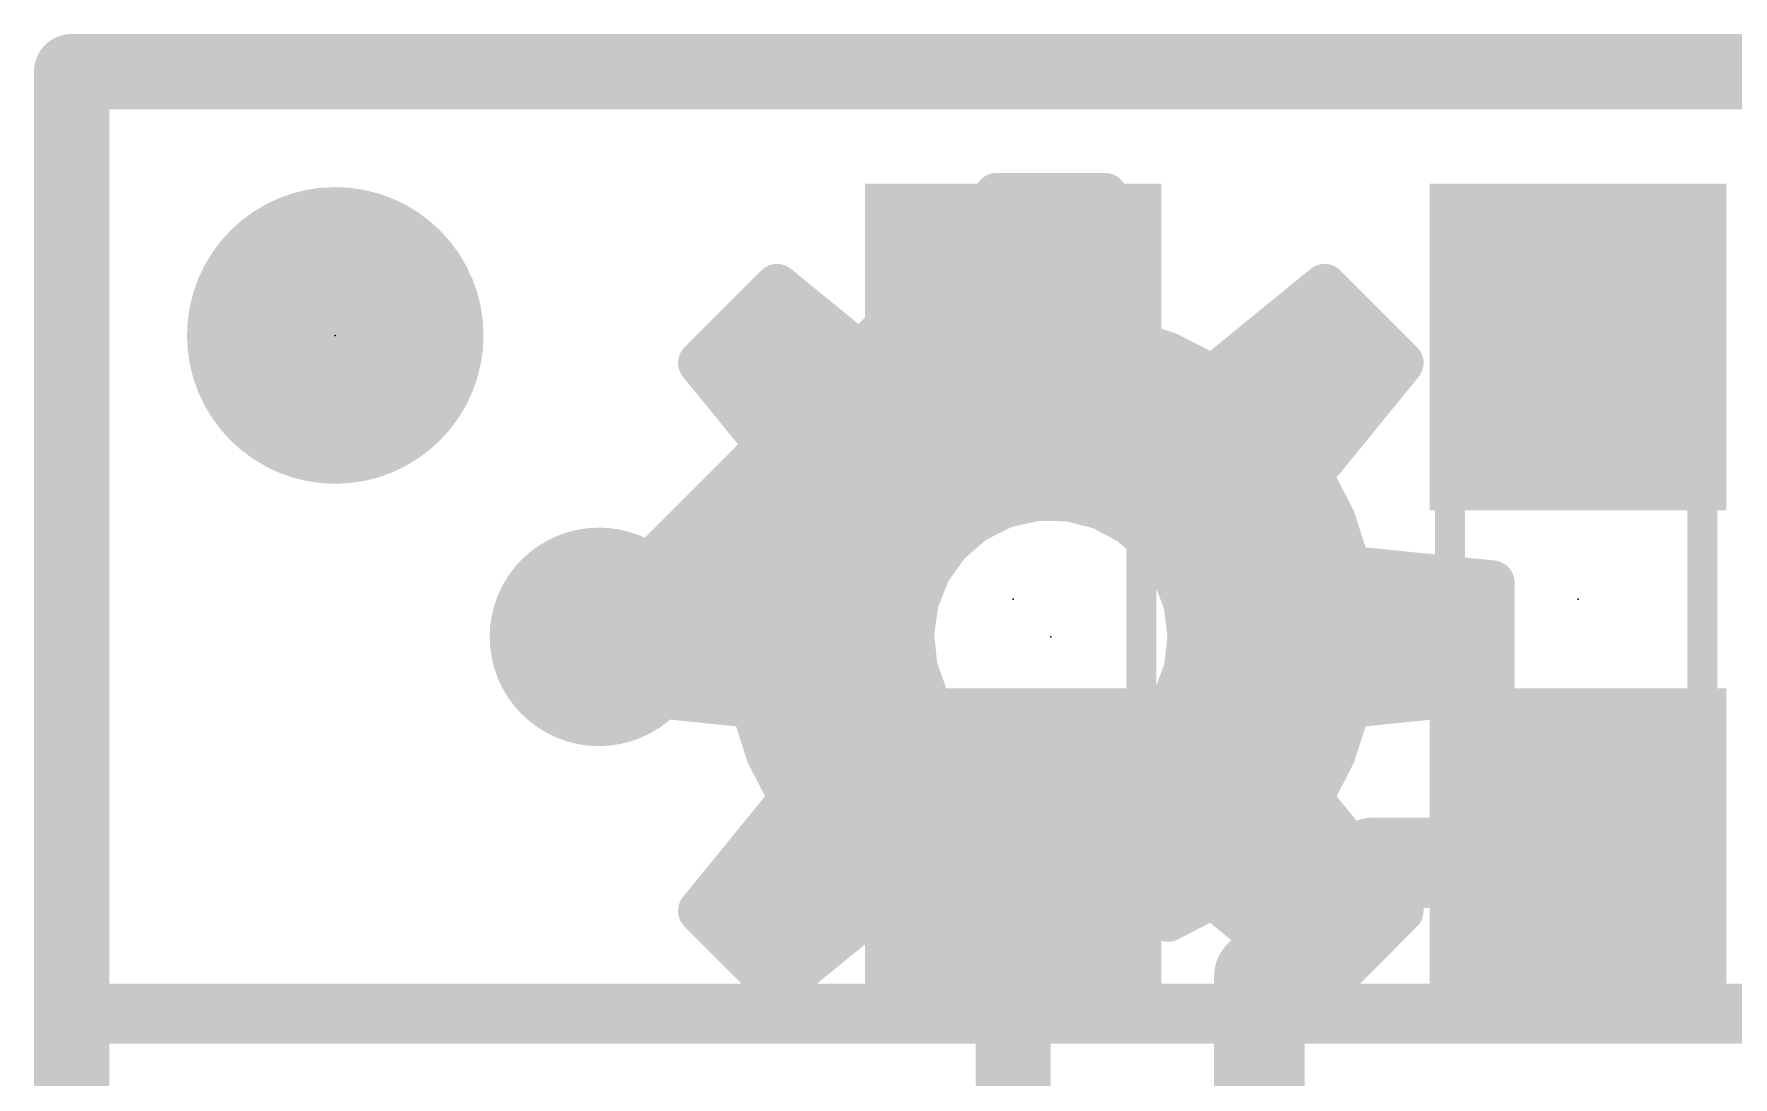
# Model space of a CAD drawing. Extents: x -29 to 78, y -18 to 17.
# Drawn here: x -0.13 to 5.6, y 13.12 to 16.64 of the extents above; entities that cross this region are included whole.
import ezdxf

# ---------------------------------------------------------------- set-up
doc = ezdxf.new("R2010")
doc.units = 0
for name, color, linetype in [('1', 12, 'CONTINUOUS'), ('16', 53, 'CONTINUOUS'), ('18', 110, 'CONTINUOUS'), ('20', 53, 'CONTINUOUS'), ('22', 40, 'CONTINUOUS'), ('23', 53, 'CONTINUOUS'), ('24', 53, 'CONTINUOUS'), ('51', 53, 'CONTINUOUS')]:
    doc.layers.add(name, color=color, linetype=linetype)

# ---------------------------------------------------------------- blocks, each defined once
blk = doc.blocks.new('RECT')
blk.add_solid([(-0.5, -0.5), (0.5, -0.5), (-0.5, 0.5), (0.5, 0.5)])
blk = doc.blocks.new('PIE')
at = {"const_width": 0.5}
blk.add_lwpolyline([(0, -0.25, 1), (0, 0.25, 1), (0, -0.25)], format="xyb", dxfattribs=at)
blk = doc.blocks.new('ROUNDV')
at = {"const_width": 0.5}
blk.add_lwpolyline([(0, -0.25, 1), (0, 0.25, 1), (0, -0.25)], format="xyb", dxfattribs=at)

msp = doc.modelspace()

# ---------------------------------------------------------------- linework, layer by layer
at = {"layer": '1'}
for points, const_width in [([(0, 16.51), (21.59, 16.51)], 0.254), ([(0, 0), (0, 16.51)], 0.254), ([(2.755, 15.582), (1.778, 14.605)], 0.254), ([(3.175, 15.582), (2.755, 15.582)], 0.254), ([(3.175, 10.414), (3.175, 13.882)], 0.254), ([(4.0052, 13.462), (4.3862, 13.843)], 0.3048), ([(4.3862, 13.843), (5.119, 13.843)], 0.3048), ([(5.119, 13.843), (5.08, 13.882)], 0.3048), ([(4.0052, 11.1182), (4.0052, 13.462)], 0.3048), ([(0, 13.335), (6.35, 13.335)], 0.2032), ([(0, 3.175), (0, 13.335)], 0.2032)]:
    msp.add_lwpolyline(points, dxfattribs=dict(at, const_width=const_width))
for points, const_width in [([(0, 16.5735, 1), (0, 16.4465)], 0.127), ([(0.0635, 16.51, 1), (-0.0635, 16.51)], 0.127), ([(2.755, 15.6455, 1), (2.755, 15.5185)], 0.127), ([(2.7999, 15.5371, 1), (2.7101, 15.6269)], 0.127), ([(3.175, 15.5185, 1), (3.175, 15.6455)], 0.127), ([(1.7331, 14.6499, 1), (1.8229, 14.5601)], 0.127), ([(3.2385, 13.882, 1), (3.1115, 13.882)], 0.127), ([(4.3862, 13.9192, 1), (4.3862, 13.7668)], 0.1524), ([(4.4401, 13.7891, 1), (4.3323, 13.8969)], 0.1524), ([(5.1339, 13.9359, 1), (5.0261, 13.8281)], 0.1524), ([(5.119, 13.7668, 1), (5.119, 13.9192)], 0.1524), ([(5.0651, 13.7891, 1), (5.1729, 13.8969)], 0.1524), ([(4.0814, 13.462, 1), (3.929, 13.462)], 0.1524), ([(3.9513, 13.5159, 1), (4.0591, 13.4081)], 0.1524), ([(0, 13.3858, 1), (0, 13.2842)], 0.1016), ([(0.0508, 13.335, 1), (-0.0508, 13.335)], 0.1016)]:
    msp.add_lwpolyline(points, format="xyb", dxfattribs=dict(at, const_width=const_width))
at = {"layer": '16'}
for points, const_width in [([(0, 16.51), (21.59, 16.51)], 0.254), ([(0, 0), (0, 16.51)], 0.254), ([(0, 13.335), (6.35, 13.335)], 0.2032), ([(0, 3.175), (0, 13.335)], 0.2032)]:
    msp.add_lwpolyline(points, dxfattribs=dict(at, const_width=const_width))
for points, const_width in [([(0, 16.5735, 1), (0, 16.4465)], 0.127), ([(0.0635, 16.51, 1), (-0.0635, 16.51)], 0.127), ([(0, 13.3858, 1), (0, 13.2842)], 0.1016), ([(0.0508, 13.335, 1), (-0.0508, 13.335)], 0.1016)]:
    msp.add_lwpolyline(points, format="xyb", dxfattribs=dict(at, const_width=const_width))
at = {"layer": '20', "const_width": 0.2032}
for points in [[(0, 0), (0, 16.51)], [(0, 16.51), (21.59, 16.51)]]:
    msp.add_lwpolyline(points, dxfattribs=at)
at = {"layer": '20', "const_width": 0.1016}
for points in [[(0.0508, 16.51, 1), (-0.0508, 16.51)], [(0, 16.5608, 1), (0, 16.4592)]]:
    msp.add_lwpolyline(points, format="xyb", dxfattribs=at)
at = {"layer": '22', "const_width": 0.15}
for points in [[(3.07, 15.6099), (3.1192, 16.0938)], [(3.1192, 16.0938), (3.4848, 16.0938)], [(3.4848, 16.0938), (3.534, 15.6099)], [(3.1147, 16.05), (3.4893, 16.05)], [(3.0995, 15.9), (3.5045, 15.9)], [(2.12, 15.5285), (2.3785, 15.787)], [(2.3415, 15.75), (2.4239, 15.75)], [(2.3785, 15.787), (2.7555, 15.4796)], [(3.0842, 15.75), (3.5198, 15.75)], [(3.8485, 15.4796), (4.2255, 15.787)], [(4.1801, 15.75), (4.2625, 15.75)], [(4.2255, 15.787), (4.484, 15.5285)], [(2.1915, 15.6), (2.6078, 15.6)], [(2.9073, 15.5578), (3.07, 15.6099)], [(3.0391, 15.6), (3.5649, 15.6)], [(3.534, 15.6099), (3.6967, 15.5578)], [(3.9962, 15.6), (4.4125, 15.6)], [(2.4274, 15.1515), (2.12, 15.5285)], [(2.7555, 15.4796), (2.9073, 15.5578)], [(3.6967, 15.5578), (3.8485, 15.4796)], [(4.484, 15.5285), (4.1766, 15.1515)], [(2.184, 15.45), (4.42, 15.45)], [(2.3063, 15.3), (4.2977, 15.3)], [(2.3492, 14.9997), (2.4274, 15.1515)], [(2.4266, 15.15), (4.1774, 15.15)], [(4.1766, 15.1515), (4.2548, 14.9997)], [(3.251, 15.0708), (3.1418, 15.0454)], [(3.3632, 15.0696), (3.251, 15.0708)], [(3.4719, 15.0418), (3.3632, 15.0696)], [(2.2971, 14.837), (2.3492, 14.9997)], [(2.3494, 15), (3.0523, 15)], [(3.0417, 14.9946), (2.9565, 14.9216)], [(3.1418, 15.0454), (3.0417, 14.9946)], [(3.5709, 14.9889), (3.4719, 15.0418)], [(3.5501, 15), (4.2546, 15)], [(4.2548, 14.9997), (4.3069, 14.837)], [(3.6544, 14.914), (3.5709, 14.9889)], [(2.9565, 14.9216), (2.8912, 14.8304)], [(3.7178, 14.8214), (3.6544, 14.914)], [(1.8132, 14.7878), (2.2971, 14.837)], [(2.3013, 14.85), (2.9052, 14.85)], [(2.8912, 14.8304), (2.8493, 14.7263)], [(3.6982, 14.85), (4.3027, 14.85)], [(4.3069, 14.837), (4.7908, 14.7878)], [(1.8132, 14.4222), (1.8132, 14.7878)], [(3.7573, 14.7164), (3.7178, 14.8214)], [(4.7908, 14.7878), (4.7908, 14.4222)], [(2.8493, 14.7263), (2.8335, 14.6152)], [(3.7708, 14.605), (3.7573, 14.7164)], [(1.8132, 14.7), (2.8456, 14.7)], [(3.7593, 14.7), (4.7908, 14.7)], [(2.8335, 14.6152), (2.8445, 14.5035)], [(3.7579, 14.4956), (3.7708, 14.605)], [(1.8132, 14.55), (2.8399, 14.55)], [(3.7643, 14.55), (4.7908, 14.55)], [(2.8445, 14.5035), (2.8817, 14.3977)], [(3.7197, 14.3922), (3.7579, 14.4956)], [(2.2971, 14.373), (1.8132, 14.4222)], [(4.7908, 14.4222), (4.3069, 14.373)], [(2.0315, 14.4), (2.8808, 14.4)], [(2.3492, 14.2103), (2.2971, 14.373)], [(2.8817, 14.3977), (2.943, 14.3037)], [(3.6585, 14.3005), (3.7197, 14.3922)], [(3.7226, 14.4), (4.5725, 14.4)], [(4.3069, 14.373), (4.2548, 14.2103)], [(2.3365, 14.25), (3.0002, 14.25)], [(2.943, 14.3037), (3.0248, 14.227)], [(3.5776, 14.2257), (3.6585, 14.3005)], [(3.6038, 14.25), (4.2675, 14.25)], [(2.4274, 14.0585), (2.3492, 14.2103)], [(3.0248, 14.227), (3.1226, 14.1719)], [(3.4814, 14.1719), (3.5776, 14.2257)], [(4.2548, 14.2103), (4.1766, 14.0585)], [(3.1226, 14.1719), (2.9073, 13.6522)], [(3.6967, 13.6522), (3.4814, 14.1719)], [(2.406, 14.1), (3.0928, 14.1)], [(3.5112, 14.1), (4.198, 14.1)], [(2.12, 13.6815), (2.4274, 14.0585)], [(4.1766, 14.0585), (4.484, 13.6815)], [(2.3389, 13.95), (3.0307, 13.95)], [(3.5733, 13.95), (4.2651, 13.95)], [(2.2166, 13.8), (2.9685, 13.8)], [(3.6355, 13.8), (4.3874, 13.8)], [(2.3785, 13.423), (2.12, 13.6815)], [(2.7555, 13.7304), (2.3785, 13.423)], [(2.9073, 13.6522), (2.7555, 13.7304)], [(3.8485, 13.7304), (3.6967, 13.6522)], [(4.2255, 13.423), (3.8485, 13.7304)], [(4.484, 13.6815), (4.2255, 13.423)], [(2.1515, 13.65), (2.6569, 13.65)], [(3.9471, 13.65), (4.4525, 13.65)], [(2.3015, 13.5), (2.4729, 13.5)], [(4.1311, 13.5), (4.3025, 13.5)]]:
    msp.add_lwpolyline(points, dxfattribs=at)
at = {"layer": '22', "const_width": 0.075}
for points in [[(3.1192, 16.1313, 1), (3.1192, 16.0563)], [(3.1565, 16.09, 1), (3.0819, 16.0976)], [(3.5221, 16.0976, 1), (3.4475, 16.09)], [(3.4848, 16.0563, 1), (3.4848, 16.1313)], [(3.1147, 16.0875, 1), (3.1147, 16.0125)], [(3.4893, 16.0125, 1), (3.4893, 16.0875)], [(3.0995, 15.9375, 1), (3.0995, 15.8625)], [(3.5045, 15.8625, 1), (3.5045, 15.9375)], [(2.3415, 15.7875, 1), (2.3415, 15.7125)], [(2.4022, 15.8161, 1), (2.3548, 15.7579)], [(2.405, 15.7605, 1), (2.352, 15.8135)], [(2.4239, 15.7125, 1), (2.4239, 15.7875)], [(3.0842, 15.7875, 1), (3.0842, 15.7125)], [(3.5198, 15.7125, 1), (3.5198, 15.7875)], [(4.1801, 15.7875, 1), (4.1801, 15.7125)], [(4.252, 15.8135, 1), (4.199, 15.7605)], [(4.2492, 15.7579, 1), (4.2018, 15.8161)], [(4.2625, 15.7125, 1), (4.2625, 15.7875)], [(2.1915, 15.6375, 1), (2.1915, 15.5625)], [(2.6078, 15.5625, 1), (2.6078, 15.6375)], [(3.0391, 15.6375, 1), (3.0391, 15.5625)], [(3.0327, 15.6137, 1), (3.1073, 15.6061)], [(3.0814, 15.5742, 1), (3.0586, 15.6456)], [(3.5454, 15.6456, 1), (3.5226, 15.5742)], [(3.4967, 15.6061, 1), (3.5713, 15.6137)], [(3.5649, 15.5625, 1), (3.5649, 15.6375)], [(3.9962, 15.6375, 1), (3.9962, 15.5625)], [(4.4125, 15.5625, 1), (4.4125, 15.6375)], [(2.1491, 15.5522, 1), (2.0909, 15.5048)], [(2.0935, 15.555, 1), (2.1465, 15.502)], [(2.8959, 15.5935, 1), (2.9188, 15.5221)], [(2.9245, 15.5245, 1), (2.8902, 15.5912)], [(3.7138, 15.5912, 1), (3.6795, 15.5245)], [(3.6852, 15.5221, 1), (3.7081, 15.5935)], [(4.5131, 15.5048, 1), (4.4549, 15.5522)], [(4.4575, 15.502, 1), (4.5105, 15.555)], [(2.7383, 15.5129, 1), (2.7727, 15.4463)], [(2.7318, 15.4505, 1), (2.7792, 15.5087)], [(3.8248, 15.5087, 1), (3.8722, 15.4505)], [(3.8313, 15.4463, 1), (3.8657, 15.5129)], [(2.184, 15.4875, 1), (2.184, 15.4125)], [(4.42, 15.4125, 1), (4.42, 15.4875)], [(2.3063, 15.3375, 1), (2.3063, 15.2625)], [(4.2977, 15.2625, 1), (4.2977, 15.3375)], [(2.4266, 15.1875, 1), (2.4266, 15.1125)], [(2.4607, 15.1343, 1), (2.3941, 15.1687)], [(2.3983, 15.1278, 1), (2.4565, 15.1752)], [(4.2099, 15.1687, 1), (4.1433, 15.1343)], [(4.1475, 15.1752, 1), (4.2057, 15.1278)], [(4.1774, 15.1125, 1), (4.1774, 15.1875)], [(3.2514, 15.1083, 1), (3.2506, 15.0333)], [(3.2595, 15.0343, 1), (3.2425, 15.1074)], [(3.3725, 15.1059, 1), (3.3539, 15.0333)], [(3.3628, 15.0321, 1), (3.3636, 15.1071)], [(2.3494, 15.0375, 1), (2.3494, 14.9625)], [(2.3849, 14.9882, 1), (2.3135, 15.0111)], [(3.0661, 14.9662, 1), (3.0173, 15.0231)], [(3.0523, 14.9625, 1), (3.0523, 15.0375)], [(3.1332, 15.0819, 1), (3.1503, 15.0088)], [(3.1587, 15.0119, 1), (3.1248, 15.0788)], [(3.4896, 15.0748, 1), (3.4542, 15.0087)], [(3.4626, 15.0054, 1), (3.4812, 15.0781)], [(3.5501, 15.0375, 1), (3.5501, 14.9625)], [(4.2905, 15.0111, 1), (4.2191, 14.9882)], [(4.2546, 14.9625, 1), (4.2546, 15.0375)], [(2.3158, 15.0168, 1), (2.3825, 14.9825)], [(3.0247, 15.0281, 1), (3.0586, 14.9612)], [(3.5959, 15.0168, 1), (3.5459, 14.961)], [(3.5532, 14.9558, 1), (3.5886, 15.022)], [(4.2215, 14.9825, 1), (4.2882, 15.0168)], [(2.9321, 14.95, 1), (2.9809, 14.8931)], [(2.987, 14.8997, 1), (2.926, 14.9434)], [(3.6854, 14.9352, 1), (3.6235, 14.8928)], [(3.6294, 14.8861, 1), (3.6795, 14.9419)], [(2.3013, 14.8875, 1), (2.3013, 14.8125)], [(2.3009, 14.7997, 1), (2.2933, 14.8743)], [(2.9259, 14.8164, 1), (2.8564, 14.8444)], [(2.9052, 14.8125, 1), (2.9052, 14.8875)], [(3.6982, 14.8875, 1), (3.6982, 14.8125)], [(4.3107, 14.8743, 1), (4.3031, 14.7997)], [(4.3027, 14.8125, 1), (4.3027, 14.8875)], [(1.8507, 14.7878, 1), (1.7757, 14.7878)], [(1.8094, 14.8251, 1), (1.817, 14.7505)], [(2.2614, 14.8484, 1), (2.3328, 14.8256)], [(2.8607, 14.8522, 1), (2.9216, 14.8085)], [(3.7529, 14.8346, 1), (3.6827, 14.8082)], [(3.6869, 14.8002, 1), (3.7488, 14.8426)], [(4.2712, 14.8256, 1), (4.3426, 14.8484)], [(4.8283, 14.7878, 1), (4.7533, 14.7878)], [(4.787, 14.7505, 1), (4.7946, 14.8251)], [(2.8865, 14.721, 1), (2.8122, 14.7316)], [(3.7946, 14.7209, 1), (3.7201, 14.7119)], [(1.8132, 14.7375, 1), (1.8132, 14.6625)], [(2.8145, 14.7402, 1), (2.8841, 14.7123)], [(2.8456, 14.6625, 1), (2.8456, 14.7375)], [(3.7593, 14.7375, 1), (3.7593, 14.6625)], [(3.7223, 14.7032, 1), (3.7924, 14.7296)], [(4.7908, 14.6625, 1), (4.7908, 14.7375)], [(2.8708, 14.6188, 1), (2.7961, 14.6115)], [(3.808, 14.6006, 1), (3.7336, 14.6094)], [(1.8132, 14.5875, 1), (1.8132, 14.5125)], [(2.7963, 14.6205, 1), (2.8706, 14.6099)], [(2.8399, 14.5125, 1), (2.8399, 14.5875)], [(3.7643, 14.5875, 1), (3.7643, 14.5125)], [(3.7336, 14.6005, 1), (3.808, 14.6095)], [(4.7908, 14.5125, 1), (4.7908, 14.5875)], [(2.8798, 14.516, 1), (2.8091, 14.4911)], [(3.793, 14.4826, 1), (3.7227, 14.5085)], [(1.817, 14.4595, 1), (1.8094, 14.3849)], [(2.8071, 14.4998, 1), (2.8818, 14.5072)], [(3.7206, 14.5, 1), (3.7951, 14.4912)], [(4.7946, 14.3849, 1), (4.787, 14.4595)], [(1.7757, 14.4222, 1), (1.8507, 14.4222)], [(2.0315, 14.4375, 1), (2.0315, 14.3625)], [(2.3328, 14.3844, 1), (2.2614, 14.3616)], [(2.2933, 14.3357, 1), (2.3009, 14.4103)], [(2.9131, 14.4181, 1), (2.8502, 14.3772)], [(2.8463, 14.3852, 1), (2.917, 14.4101)], [(2.8808, 14.3625, 1), (2.8808, 14.4375)], [(3.6845, 14.4051, 1), (3.7549, 14.3792)], [(3.7226, 14.4375, 1), (3.7226, 14.3625)], [(3.7509, 14.3713, 1), (3.6885, 14.413)], [(4.3031, 14.4103, 1), (4.3107, 14.3357)], [(4.3426, 14.3616, 1), (4.2712, 14.3844)], [(4.5725, 14.3625, 1), (4.5725, 14.4375)], [(4.7533, 14.4222, 1), (4.8283, 14.4222)], [(2.3365, 14.2875, 1), (2.3365, 14.2125)], [(2.9686, 14.331, 1), (2.9173, 14.2763)], [(2.9115, 14.2832, 1), (2.9744, 14.3242)], [(3.0002, 14.2125, 1), (3.0002, 14.2875)], [(3.6038, 14.2875, 1), (3.6038, 14.2125)], [(3.6273, 14.3214, 1), (3.6897, 14.2797)], [(3.6839, 14.273, 1), (3.633, 14.3281)], [(4.2675, 14.2125, 1), (4.2675, 14.2875)], [(2.3825, 14.2275, 1), (2.3158, 14.1932)], [(3.0432, 14.2596, 1), (3.0064, 14.1943)], [(2.9992, 14.1996, 1), (3.0505, 14.2543)], [(3.5521, 14.2533, 1), (3.603, 14.1982)], [(3.5959, 14.193, 1), (3.5592, 14.2585)], [(4.2882, 14.1932, 1), (4.2215, 14.2275)], [(2.3135, 14.1989, 1), (2.3849, 14.2218)], [(3.1572, 14.1575, 1), (3.088, 14.1863)], [(3.1042, 14.1392, 1), (3.141, 14.2046)], [(3.516, 14.1863, 1), (3.4468, 14.1575)], [(3.4631, 14.2046, 1), (3.4997, 14.1392)], [(4.2191, 14.2218, 1), (4.2905, 14.1989)], [(2.406, 14.1375, 1), (2.406, 14.0625)], [(3.0928, 14.0625, 1), (3.0928, 14.1375)], [(3.5112, 14.1375, 1), (3.5112, 14.0625)], [(4.198, 14.0625, 1), (4.198, 14.1375)], [(2.3941, 14.0413, 1), (2.4607, 14.0757)], [(2.4565, 14.0348, 1), (2.3983, 14.0822)], [(4.2057, 14.0822, 1), (4.1475, 14.0348)], [(4.1433, 14.0757, 1), (4.2099, 14.0413)], [(2.3389, 13.9875, 1), (2.3389, 13.9125)], [(3.0307, 13.9125, 1), (3.0307, 13.9875)], [(3.5733, 13.9875, 1), (3.5733, 13.9125)], [(4.2651, 13.9125, 1), (4.2651, 13.9875)], [(2.2166, 13.8375, 1), (2.2166, 13.7625)], [(2.9685, 13.7625, 1), (2.9685, 13.8375)], [(3.6355, 13.8375, 1), (3.6355, 13.7625)], [(4.3874, 13.7625, 1), (4.3874, 13.8375)], [(2.1465, 13.708, 1), (2.0935, 13.655)], [(2.7727, 13.7637, 1), (2.7383, 13.6971)], [(2.7792, 13.7013, 1), (2.7318, 13.7595)], [(3.8722, 13.7595, 1), (3.8248, 13.7013)], [(3.8657, 13.6971, 1), (3.8313, 13.7637)], [(4.5105, 13.655, 1), (4.4575, 13.708)], [(2.0909, 13.7052, 1), (2.1491, 13.6578)], [(2.1515, 13.6875, 1), (2.1515, 13.6125)], [(2.6569, 13.6125, 1), (2.6569, 13.6875)], [(2.8727, 13.6666, 1), (2.9419, 13.6378)], [(2.8901, 13.6189, 1), (2.9245, 13.6855)], [(3.6795, 13.6855, 1), (3.7139, 13.6189)], [(3.6621, 13.6378, 1), (3.7313, 13.6666)], [(3.9471, 13.6875, 1), (3.9471, 13.6125)], [(4.4525, 13.6125, 1), (4.4525, 13.6875)], [(4.4549, 13.6578, 1), (4.5131, 13.7052)], [(2.3015, 13.5375, 1), (2.3015, 13.4625)], [(2.4729, 13.4625, 1), (2.4729, 13.5375)], [(4.1311, 13.5375, 1), (4.1311, 13.4625)], [(4.3025, 13.4625, 1), (4.3025, 13.5375)], [(2.3548, 13.4521, 1), (2.4022, 13.3939)], [(2.352, 13.3965, 1), (2.405, 13.4495)], [(4.199, 13.4495, 1), (4.252, 13.3965)], [(4.2018, 13.3939, 1), (4.2492, 13.4521)]]:
    msp.add_lwpolyline(points, format="xyb", dxfattribs=at)
at = {"layer": '23'}
for p in [(0.889, 15.621), (3.175, 14.732), (5.08, 14.732)]:
    msp.add_point(p, dxfattribs=at)
at = {"layer": '24'}
for p in [(0.889, 15.621), (3.302, 14.605)]:
    msp.add_point(p, dxfattribs=at)
at = {"layer": '51', "const_width": 0.1016}
for points in [[(2.756, 15.088), (2.756, 14.376)], [(3.607, 15.088), (3.607, 14.376)], [(4.648, 14.376), (4.648, 15.088)], [(5.499, 14.376), (5.499, 15.088)]]:
    msp.add_lwpolyline(points, dxfattribs=at)
at = {"layer": '51', "const_width": 0.0508}
for points in [[(2.7814, 15.088, 1), (2.7306, 15.088)], [(3.6324, 15.088, 1), (3.5816, 15.088)], [(4.6734, 15.088, 1), (4.6226, 15.088)], [(5.5244, 15.088, 1), (5.4736, 15.088)], [(2.7306, 14.376, 1), (2.7814, 14.376)], [(3.5816, 14.376, 1), (3.6324, 14.376)], [(4.6226, 14.376, 1), (4.6734, 14.376)], [(5.4736, 14.376, 1), (5.5244, 14.376)]]:
    msp.add_lwpolyline(points, format="xyb", dxfattribs=at)

# ---------------------------------------------------------------- block references
at = {"layer": '1'}
msp.add_blockref('PIE', (0.889, 15.621), dxfattribs=at)
at = {"layer": '1', "xscale": 1.1}
for p, rotation in [((3.175, 15.582), 270), ((5.08, 15.582), 90), ((3.175, 13.882), 270), ((5.08, 13.882), 90)]:
    msp.add_blockref('RECT', p, dxfattribs=dict(at, rotation=rotation))
at = {"layer": '16'}
msp.add_blockref('PIE', (0.889, 15.621), dxfattribs=at)
at = {"layer": '18', "xscale": 0.7366, "yscale": 0.7366}
msp.add_blockref('ROUNDV', (1.778, 14.605), dxfattribs=at)
msp.add_blockref('ROUNDV', (1.778, 14.605), dxfattribs=at)
at = {"layer": '51', "xscale": 0.5001, "yscale": 0.95}
for p, rotation in [((3.1801, 15.3201), 270), ((5.0749, 15.3123), 90), ((3.1801, 14.1517), 270), ((5.0749, 14.1439), 90)]:
    msp.add_blockref('RECT', p, dxfattribs=dict(at, rotation=rotation))

doc.saveas('drawing.dxf')
